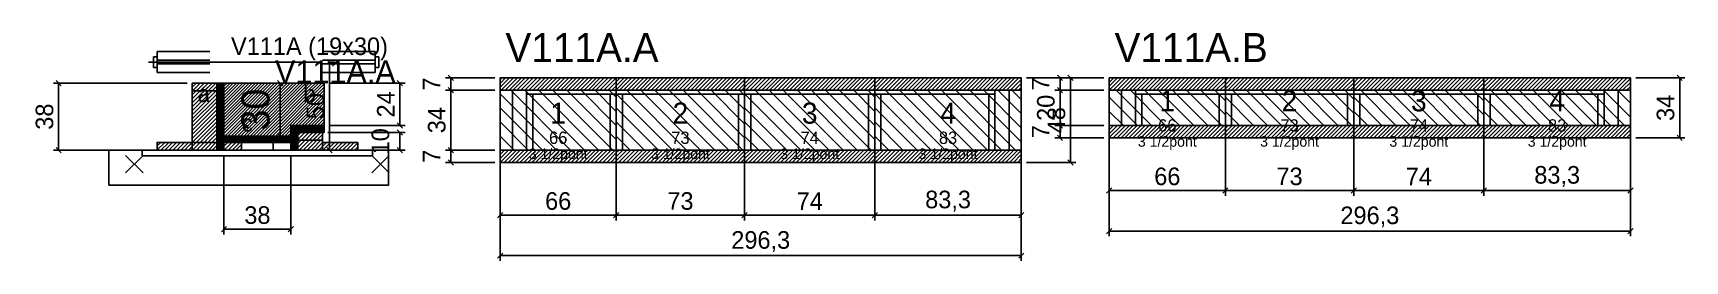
# Model space of a CAD drawing. Extents: x -69 to 871, y -97 to 32.
import ezdxf
from ezdxf.enums import TextEntityAlignment as Align

# ---------------------------------------------------------------- set-up
doc = ezdxf.new("R2010")
doc.units = 0
for name, color, linetype in [('5', 5, 'Continuous'), ('barrote', 126, 'Continuous'), ('CONCRETO', 251, 'Continuous'), ('COTA', 241, 'Continuous'), ('Cota Seção (2x)', 241, 'Continuous'), ('detalhes', 7, 'Continuous'), ('Hachura', 251, 'Continuous'), ('Madeira', 126, 'Continuous'), ('NOMENCLATURA', 7, 'Continuous'), ('Painéis', 200, 'Continuous'), ('presilha', 224, 'Continuous'), ('Reaproveitamento', 30, 'Continuous'), ('SARR_2.2x7', 40, 'Continuous'), ('SARR_3.5x7', 81, 'Continuous'), ('SCO-___-LAJ', 224, 'Continuous'), ('TENSOR', 224, 'Continuous'), ('texto', 7, 'Continuous'), ('Texto Seção', 7, 'Continuous')]:
    doc.layers.add(name, color=color, linetype=linetype)
doc.dimstyles.new('PAINEL', dxfattribs={"dimtxt": 10, "dimasz": 3, "dimexe": 3, "dimexo": 3, "dimgap": 3, "dimtad": 1, "dimblk": 'OBLIQUE', "dimblk1": 'OBLIQUE', "dimcen": 2.5, "dimclrd": 4, "dimclre": 4, "dimclrt": 240, "dimazin": 3, "dimtfac": 1, "dimtmove": 0, "dimatfit": 3})
doc.dimstyles.new('SECAO2X', dxfattribs={"dimtxt": 16, "dimasz": 3, "dimexe": 3, "dimexo": 3, "dimgap": 3, "dimtad": 1, "dimblk": 'OBLIQUE', "dimblk1": 'OBLIQUE', "dimcen": 2.5, "dimclrd": 4, "dimclre": 4, "dimclrt": 240, "dimazin": 3, "dimtfac": 1, "dimtmove": 0, "dimatfit": 3})

# ---------------------------------------------------------------- blocks, each defined once
blk = doc.blocks.new('_OBLIQUE')
at = {"color": 0, "linetype": 'BYBLOCK'}
blk.add_line((-0.5, -0.5), (0.5, 0.5), dxfattribs=at)

msp = doc.modelspace()

# ---------------------------------------------------------------- hatches: boundary and pattern name
at = {"layer": 'COTA'}
h = msp.add_hatch(dxfattribs=at)
h.set_pattern_fill('ANSI31', scale=0.4)
h.paths.add_polyline_path([(40, -26), (40, 4), (97, 4), (97, -20), (78, -20), (78, -26)])
h = msp.add_hatch(dxfattribs=at)
h.set_pattern_fill('ANSI31', scale=0.5)
h.paths.add_polyline_path([(197, 0), (263, 0), (263, 7), (197, 7)])
h = msp.add_hatch(dxfattribs=at)
h.set_pattern_fill('ANSI31', scale=0.5)
h.paths.add_polyline_path([(263, 0), (336, 0), (336, 7), (263, 7)])
h = msp.add_hatch(dxfattribs=at)
h.set_pattern_fill('ANSI31', scale=0.5)
h.paths.add_polyline_path([(336, 0), (410, 0), (410, 7), (336, 7)])
h = msp.add_hatch(dxfattribs=at)
h.set_pattern_fill('ANSI31', scale=0.5)
h.paths.add_polyline_path([(410, 0), (493.3, 0), (493.3, 7), (410, 7)])
h = msp.add_hatch(dxfattribs=at)
h.set_pattern_fill('ANSI31', scale=0.5)
h.paths.add_polyline_path([(543.3, 0), (609.3, 0), (609.3, 7), (543.3, 7)])
h = msp.add_hatch(dxfattribs=at)
h.set_pattern_fill('ANSI31', scale=0.5)
h.paths.add_polyline_path([(609.3, 0), (682.3, 0), (682.3, 7), (609.3, 7)])
h = msp.add_hatch(dxfattribs=at)
h.set_pattern_fill('ANSI31', scale=0.5)
h.paths.add_polyline_path([(682.3, 0), (756.3, 0), (756.3, 7), (682.3, 7)])
h = msp.add_hatch(dxfattribs=at)
h.set_pattern_fill('ANSI31', scale=0.5)
h.paths.add_polyline_path([(756.3, 0), (839.6, 0), (839.6, 7), (756.3, 7)])
h = msp.add_hatch(dxfattribs=at)
h.set_pattern_fill('ANSI31', scale=0.5)
h.paths.add_polyline_path([(543.3, -27), (609.3, -27), (609.3, -20), (543.3, -20)])
h = msp.add_hatch(dxfattribs=at)
h.set_pattern_fill('ANSI31', scale=0.5)
h.paths.add_polyline_path([(609.3, -27), (682.3, -27), (682.3, -20), (609.3, -20)])
h = msp.add_hatch(dxfattribs=at)
h.set_pattern_fill('ANSI31', scale=0.5)
h.paths.add_polyline_path([(682.3, -27), (756.3, -27), (756.3, -20), (682.3, -20)])
h = msp.add_hatch(dxfattribs=at)
h.set_pattern_fill('ANSI31', scale=0.5)
h.paths.add_polyline_path([(756.3, -27), (839.6, -27), (839.6, -20), (756.3, -20)])
h = msp.add_hatch(dxfattribs=at)
h.set_pattern_fill('ANSI31', scale=0.5)
h.paths.add_polyline_path([(197, -41), (263, -41), (263, -34), (197, -34)])
h = msp.add_hatch(dxfattribs=at)
h.set_pattern_fill('ANSI31', scale=0.5)
h.paths.add_polyline_path([(263, -41), (336, -41), (336, -34), (263, -34)])
h = msp.add_hatch(dxfattribs=at)
h.set_pattern_fill('ANSI31', scale=0.5)
h.paths.add_polyline_path([(336, -41), (410, -41), (410, -34), (336, -34)])
h = msp.add_hatch(dxfattribs=at)
h.set_pattern_fill('ANSI31', scale=0.5)
h.paths.add_polyline_path([(410, -41), (493.3, -41), (493.3, -34), (410, -34)])
at = {"layer": 'Hachura'}
h = msp.add_hatch(dxfattribs=at)
h.set_pattern_fill('ANSI31', scale=0.5)
h.paths.add_polyline_path([(22, -34), (36, -34), (36, 4), (22, 4)])
h = msp.add_hatch(dxfattribs=at)
h.set_pattern_fill('ANSI31', scale=0.5)
h.paths.add_polyline_path([(22, -0.4), (36, -0.4), (36, 4), (22, 4)])
h = msp.add_hatch(dxfattribs=at)
h.set_pattern_fill('SOLID')
h.paths.add_polyline_path([(36, -34), (40, -34), (40, 4), (36, 4)])
h = msp.add_hatch(dxfattribs=at)
h.set_pattern_fill('SOLID')
h.paths.add_polyline_path([(40, -29.6), (78, -29.6), (78, -26), (40, -26)])
h = msp.add_hatch(dxfattribs=at)
h.set_pattern_fill('SOLID')
h.paths.add_polyline_path([(78, -24), (97, -24), (97, -20), (78, -20)])
h = msp.add_hatch(dxfattribs=at)
h.set_pattern_fill('SOLID')
h.paths.add_polyline_path([(78, -34), (82, -34), (82, -24), (78, -24)])
h = msp.add_hatch(dxfattribs=at)
h.set_pattern_fill('ANSI31', scale=0.5)
h.paths.add_polyline_path([(82, -34), (96, -34), (96, -24), (82, -24)])
h = msp.add_hatch(dxfattribs=at)
h.set_pattern_fill('ANSI31', scale=0.5)
h.paths.add_polyline_path([(82, -28.4), (96, -28.4), (96, -24), (82, -24)])
h = msp.add_hatch(dxfattribs=at)
h.set_pattern_fill('ANSI31', scale=0.5)
h.paths.add_polyline_path([(2, -34), (22, -34), (22, -29.6), (2, -29.6)])
h = msp.add_hatch(dxfattribs=at)
h.set_pattern_fill('ANSI31', scale=0.5)
h.paths.add_polyline_path([(40, -34), (50, -34), (50, -29.6), (40, -29.6)])
h = msp.add_hatch(dxfattribs=at)
h.set_pattern_fill('ANSI31', scale=0.5)
h.paths.add_polyline_path([(96, -34), (116, -34), (116, -29.6), (96, -29.6)])

# ---------------------------------------------------------------- linework, layer by layer
for p, q in [((0, 19), (0, 13)), ((2, 19), (0, 19)), ((2, 22), (32, 22)), ((2, 22), (2, 10)), ((96, 22), (126, 22)), ((126, 22), (126, 10)), ((126, 19), (128, 19)), ((128, 19), (128, 13)), ((2, 13), (0, 13)), ((2, 17), (32, 17)), ((2, 15), (32, 15)), ((2, 10), (32, 10)), ((96, 17), (126, 17)), ((96, 15), (126, 15)), ((96, 10), (126, 10)), ((126, 13), (128, 13))]:
    msp.add_line(p, q)
at = {"layer": 'barrote'}
msp.add_lwpolyline([(-25.5, -54), (133.5, -54), (133.5, -34), (-25.5, -34)], close=True, dxfattribs=at)
at = {"layer": 'CONCRETO'}
msp.add_lwpolyline([(40, -26), (40, 4), (97, 4), (97, -20), (78, -20), (78, -26)], close=True, dxfattribs=at)
at = {"layer": 'Madeira'}
for points in [[(22, -34), (36, -34), (36, 4), (22, 4)], [(22, -0.4), (36, -0.4), (36, 4), (22, 4)], [(82, -34), (96, -34), (96, -24), (82, -24)], [(82, -28.4), (96, -28.4), (96, -24), (82, -24)], [(2, -34), (22, -34), (22, -29.6), (2, -29.6)], [(22, -34), (36, -34), (36, -29.6), (22, -29.6)], [(40, -34), (50, -34), (50, -29.6), (40, -29.6)], [(68, -34), (78, -34), (78, -29.6), (68, -29.6)], [(96, -34), (116, -34), (116, -29.6), (96, -29.6)]]:
    msp.add_lwpolyline(points, close=True, dxfattribs=at)
at = {"layer": 'Painéis'}
for p, q in [((197, 0), (263, 0)), ((197, -34), (197, 0)), ((263, -34), (263, 0)), ((263, -34), (263, 0)), ((263, 0), (336, 0)), ((263, -34), (263, 0)), ((336, -34), (336, 0)), ((336, -34), (336, 0)), ((336, 0), (410, 0)), ((336, -34), (336, 0)), ((410, -34), (410, 0)), ((410, -34), (410, 0)), ((410, 0), (493.3, 0)), ((410, -34), (410, 0)), ((493.3, -34), (493.3, 0)), ((543.3, 0), (609.3, 0)), ((543.3, -20), (543.3, 0)), ((609.3, -20), (609.3, 0)), ((609.3, -20), (609.3, 0)), ((609.3, 0), (682.3, 0)), ((609.3, -20), (609.3, 0)), ((682.3, -20), (682.3, 0)), ((682.3, -20), (682.3, 0)), ((682.3, 0), (756.3, 0)), ((682.3, -20), (682.3, 0)), ((756.3, -20), (756.3, 0)), ((756.3, -20), (756.3, 0)), ((756.3, 0), (839.6, 0)), ((756.3, -20), (756.3, 0)), ((839.6, -20), (839.6, 0)), ((543.3, -20), (609.3, -20)), ((609.3, -20), (682.3, -20)), ((682.3, -20), (756.3, -20)), ((756.3, -20), (839.6, -20)), ((197, -34), (263, -34)), ((263, -34), (336, -34)), ((336, -34), (410, -34)), ((410, -34), (493.3, -34))]:
    msp.add_line(p, q, dxfattribs=at)
for points in [[(36, -34), (40, -34), (40, 4), (36, 4)], [(40, -29.6), (78, -29.6), (78, -26), (40, -26)], [(78, -24), (97, -24), (97, -20), (78, -20)], [(78, -34), (82, -34), (82, -24), (78, -24)]]:
    msp.add_lwpolyline(points, close=True, dxfattribs=at)
at = {"layer": 'presilha'}
for p, q in [((-16, -47), (-6, -37)), ((-16, -37), (-6, -47)), ((124, -47), (134, -37)), ((124, -37), (134, -47))]:
    msp.add_line(p, q, dxfattribs=at)
at = {"layer": 'Reaproveitamento', "color": 30}
for p, q in [((237, -34), (203, 0)), ((245, -34), (211, 0)), ((253, -34), (219, 0)), ((261, -34), (227, 0)), ((263, -28), (235, 0)), ((263, -20), (243, 0)), ((263, -12), (251, 0)), ((263, -4), (259, 0)), ((303, -34), (269, 0)), ((311, -34), (277, 0)), ((319, -34), (285, 0)), ((327, -34), (293, 0)), ((335, -34), (301, 0)), ((336, -27), (309, 0)), ((336, -19), (317, 0)), ((336, -11), (325, 0)), ((336, -3), (333, 0)), ((376, -34), (342, 0)), ((384, -34), (350, 0)), ((392, -34), (358, 0)), ((400, -34), (366, 0)), ((408, -34), (374, 0)), ((410, -28), (382, 0)), ((410, -20), (390, 0)), ((410, -12), (398, 0)), ((410, -4), (406, 0)), ((450, -34), (416, 0)), ((458, -34), (424, 0)), ((466, -34), (432, 0)), ((474, -34), (440, 0)), ((482, -34), (448, 0)), ((490, -34), (456, 0)), ((493.3, -29.3), (464, 0)), ((493.3, -21.3), (472, 0)), ((493.3, -13.3), (480, 0)), ((493.3, -5.3), (488, 0)), ((567.3, -20), (547.3, 0)), ((575.3, -20), (555.3, 0)), ((583.3, -20), (563.3, 0)), ((591.3, -20), (571.3, 0)), ((599.3, -20), (579.3, 0)), ((607.3, -20), (587.3, 0)), ((609.3, -14), (595.3, 0)), ((609.3, -6), (603.3, 0)), ((633.3, -20), (613.3, 0)), ((641.3, -20), (621.3, 0)), ((649.3, -20), (629.3, 0)), ((657.3, -20), (637.3, 0)), ((665.3, -20), (645.3, 0)), ((673.3, -20), (653.3, 0)), ((681.3, -20), (661.3, 0)), ((682.3, -13), (669.3, 0)), ((682.3, -5), (677.3, 0)), ((706.3, -20), (686.3, 0)), ((714.3, -20), (694.3, 0)), ((722.3, -20), (702.3, 0)), ((730.3, -20), (710.3, 0)), ((738.3, -20), (718.3, 0)), ((746.3, -20), (726.3, 0)), ((754.3, -20), (734.3, 0)), ((756.3, -14), (742.3, 0)), ((756.3, -6), (750.3, 0)), ((780.3, -20), (760.3, 0)), ((788.3, -20), (768.3, 0)), ((796.3, -20), (776.3, 0)), ((804.3, -20), (784.3, 0)), ((812.3, -20), (792.3, 0)), ((820.3, -20), (800.3, 0)), ((828.3, -20), (808.3, 0)), ((836.3, -20), (816.3, 0)), ((839.6, -15.3), (824.3, 0)), ((839.6, -7.3), (832.3, 0)), ((229, -34), (197, -2)), ((295, -34), (263, -2)), ((368, -34), (336, -2)), ((442, -34), (410, -2)), ((559.3, -20), (543.3, -4)), ((625.3, -20), (609.3, -4)), ((698.3, -20), (682.3, -4)), ((772.3, -20), (756.3, -4)), ((221, -34), (197, -10)), ((213, -34), (197, -18)), ((287, -34), (263, -10)), ((279, -34), (263, -18)), ((360, -34), (336, -10)), ((352, -34), (336, -18)), ((434, -34), (410, -10)), ((426, -34), (410, -18)), ((551.3, -20), (543.3, -12)), ((617.3, -20), (609.3, -12)), ((690.3, -20), (682.3, -12)), ((764.3, -20), (756.3, -12)), ((205, -34), (197, -26)), ((271, -34), (263, -26)), ((344, -34), (336, -26)), ((418, -34), (410, -26)), ((543.3, -20), (543.3, -20)), ((609.3, -20), (609.3, -20)), ((682.3, -20), (682.3, -20)), ((756.3, -20), (756.3, -20)), ((197, -34), (197, -34)), ((263, -34), (263, -34)), ((336, -34), (336, -34)), ((410, -34), (410, -34))]:
    msp.add_line(p, q, dxfattribs=at)
at = {"layer": 'SARR_2.2x7'}
for p, q in [((204, -34), (204, 0)), ((486.3, -34), (486.3, 0)), ((550.3, -20), (550.3, 0)), ((832.6, -20), (832.6, 0)), ((212, -2.2), (263, -2.2)), ((263, -2.2), (336, -2.2)), ((336, -2.2), (410, -2.2)), ((410, -2.2), (478.3, -2.2)), ((558.3, -2.2), (609.3, -2.2)), ((609.3, -2.2), (682.3, -2.2)), ((682.3, -2.2), (756.3, -2.2)), ((756.3, -2.2), (824.6, -2.2))]:
    msp.add_line(p, q, dxfattribs=at)
at = {"layer": 'SARR_3.5x7'}
for p, q in [((212, -34), (212, 0)), ((263, -34), (263, 0)), ((263, -34), (263, 0)), ((336, -34), (336, 0)), ((336, -34), (336, 0)), ((410, -34), (410, 0)), ((410, -34), (410, 0)), ((478.3, -34), (478.3, 0)), ((558.3, -20), (558.3, 0)), ((609.3, -20), (609.3, 0)), ((609.3, -20), (609.3, 0)), ((682.3, -20), (682.3, 0)), ((682.3, -20), (682.3, 0)), ((756.3, -20), (756.3, 0)), ((756.3, -20), (756.3, 0)), ((824.6, -20), (824.6, 0)), ((215.5, -34), (215.5, -2.2)), ((259.5, -34), (259.5, -2.2)), ((266.5, -34), (266.5, -2.2)), ((332.5, -34), (332.5, -2.2)), ((339.5, -34), (339.5, -2.2)), ((406.5, -34), (406.5, -2.2)), ((413.5, -34), (413.5, -2.2)), ((474.8, -34), (474.8, -2.2)), ((561.8, -20), (561.8, -2.2)), ((605.8, -20), (605.8, -2.2)), ((612.8, -20), (612.8, -2.2)), ((678.8, -20), (678.8, -2.2)), ((685.8, -20), (685.8, -2.2)), ((752.8, -20), (752.8, -2.2)), ((759.8, -20), (759.8, -2.2)), ((821.1, -20), (821.1, -2.2)), ((558.3, -20), (561.8, -20)), ((605.8, -20), (609.3, -20)), ((609.3, -20), (612.8, -20)), ((678.8, -20), (682.3, -20)), ((682.3, -20), (685.8, -20)), ((752.8, -20), (756.3, -20)), ((756.3, -20), (759.8, -20)), ((821.1, -20), (824.6, -20)), ((212, -34), (215.5, -34)), ((259.5, -34), (263, -34)), ((263, -34), (266.5, -34)), ((332.5, -34), (336, -34)), ((336, -34), (339.5, -34)), ((406.5, -34), (410, -34)), ((410, -34), (413.5, -34)), ((474.8, -34), (478.3, -34))]:
    msp.add_line(p, q, dxfattribs=at)
at = {"layer": 'SCO-___-LAJ'}
for points in [[(197, 0), (263, 0), (263, 7), (197, 7)], [(263, 0), (336, 0), (336, 7), (263, 7)], [(336, 0), (410, 0), (410, 7), (336, 7)], [(410, 0), (493.3, 0), (493.3, 7), (410, 7)], [(543.3, 0), (609.3, 0), (609.3, 7), (543.3, 7)], [(609.3, 0), (682.3, 0), (682.3, 7), (609.3, 7)], [(682.3, 0), (756.3, 0), (756.3, 7), (682.3, 7)], [(756.3, 0), (839.6, 0), (839.6, 7), (756.3, 7)], [(543.3, -27), (609.3, -27), (609.3, -20), (543.3, -20)], [(609.3, -27), (682.3, -27), (682.3, -20), (609.3, -20)], [(682.3, -27), (756.3, -27), (756.3, -20), (682.3, -20)], [(756.3, -27), (839.6, -27), (839.6, -20), (756.3, -20)], [(-6.5, -37.2), (124.5, -37.2), (124.5, -34), (-6.5, -34)], [(197, -41), (263, -41), (263, -34), (197, -34)], [(263, -41), (336, -41), (336, -34), (263, -34)], [(336, -41), (410, -41), (410, -34), (336, -34)], [(410, -41), (493.3, -41), (493.3, -34), (410, -34)]]:
    msp.add_lwpolyline(points, close=True, dxfattribs=at)
at = {"layer": 'TENSOR'}
msp.add_line((-3, 16), (95, 16), dxfattribs=at)

# ---------------------------------------------------------------- texts
at = {"layer": '5'}
for s, height, p in [('1', 12, (576.3, -6)), ('2', 12, (645.8, -6)), ('3', 12, (719.3, -6)), ('4', 12, (797.95, -6)), ('1', 12, (230, -13)), ('2', 12, (299.5, -13)), ('3', 12, (373, -13)), ('4', 12, (451.65, -13)), ('66', 7, (576.3, -20)), ('73', 7, (645.8, -20)), ('74', 7, (719.3, -20)), ('83', 7, (797.95, -20)), ('66', 7, (230, -27)), ('73', 7, (299.5, -27)), ('74', 7, (373, -27)), ('83', 7, (451.65, -27))]:
    msp.add_text(s, height=height, dxfattribs=at).set_placement(p, align=Align.MIDDLE_CENTER)
at = {"layer": 'detalhes'}
for s, p in [('a', (25, -6.7)), ('b', (85, -6.7)), ('c', (50, -23.5))]:
    msp.add_text(s, height=9.6, dxfattribs=at).set_placement(p)
at = {"layer": 'NOMENCLATURA'}
for s, p in [('V111A.A', (200, 16)), ('V111A.B', (546.3, 16))]:
    msp.add_text(s, height=16.5, dxfattribs=at).set_placement(p)
at = {"layer": 'texto', "char_height": 6, "attachment_point": 5}
for insert in [(576.3, -30), (645.8, -30), (719.3, -30), (797.95, -30), (230, -37), (299.5, -37), (373, -37), (451.65, -37)]:
    msp.add_mtext('3 1/2pont', dxfattribs=dict(at, insert=insert))
at = {"layer": 'Texto Seção'}
for s, height, p in [('V111A (19x30)', 10, (44, 20)), ('V111A.A', 13, (69, 4))]:
    msp.add_text(s, height=height, dxfattribs=at).set_placement(p)

# ---------------------------------------------------------------- dimensions: what is measured, and where the dimension line sits
at = {"layer": 'COTA'}
for base, p1, p2 in [((100, -34), (96, -34), (96, 16)), ((-54, -34), (2, -34), (22, 4)), ((140, -20), (97, -20), (97, 4)), ((169, 0), (197, 0), (197, 7)), ((169, -34), (197, -34), (197, 0)), ((521.3, -41), (493.3, -41), (493.3, 7)), ((515.3, 0), (543.3, 0), (543.3, 7)), ((515.3, -20), (543.3, -20), (543.3, 0)), ((867.6, -27), (839.6, -27), (839.6, 7)), ((515.3, -27), (543.3, -27), (543.3, -20)), ((140, -34), (96, -34), (96, -24)), ((169, -41), (197, -41), (197, -34))]:
    msp.add_linear_dim(base=base, p1=p1, p2=p2, angle=90, dimstyle='PAINEL', dxfattribs=at).render()
for base, p1, p2 in [((543.3, -57), (543.3, -20), (609.3, -20)), ((543.3, -80), (543.3, -20), (839.6, -20)), ((609.3, -57), (609.3, -20), (682.3, -20)), ((682.3, -57), (682.3, -20), (756.3, -20)), ((756.3, -57), (756.3, -20), (839.6, -20)), ((40, -79), (40, -34), (78, -34)), ((197, -71), (197, -34), (263, -34)), ((197, -94), (197, -34), (493.3, -34)), ((263, -71), (263, -34), (336, -34)), ((336, -71), (336, -34), (410, -34)), ((410, -71), (410, -34), (493.3, -34))]:
    msp.add_linear_dim(base=base, p1=p1, p2=p2, dimstyle='PAINEL', dxfattribs=at).render()
at = {"layer": 'Cota Seção (2x)'}
msp.add_linear_dim(base=(72, -26), p1=(40, -26), p2=(40, 4), angle=90, dimstyle='SECAO2X', dxfattribs=at).render()

doc.saveas('drawing.dxf')
